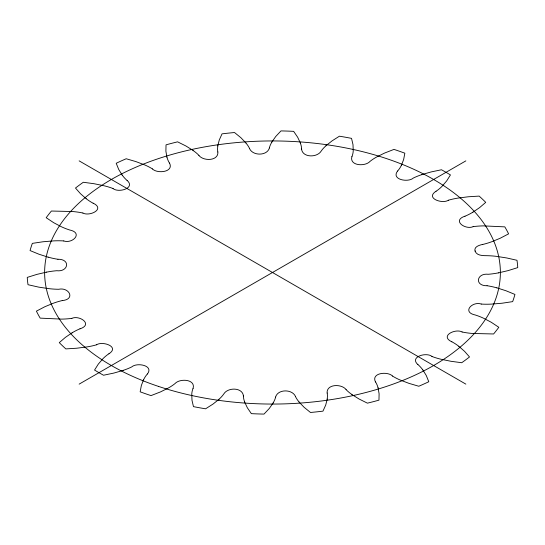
<?xml version="1.0" encoding="UTF-8"?>
<svg xmlns="http://www.w3.org/2000/svg" width="545" height="545" viewBox="0 0 545 545"><rect width="100%" height="100%" fill="white"/><g stroke="black" fill="none" stroke-linecap="round" stroke-linejoin="round"><path stroke-width="0.82" d="M243.438 395.949C242.511 387.195 227.81 387.243 223.852 393.871A53.873 31.106 0 0 1 219.042 399.226M301.562 149.051C302.489 157.805 317.19 157.757 321.148 151.129A53.873 31.106 0 0 1 325.958 145.774M217.775 145.944L219.281 139.97L222.04 133.852A245.4 141.68 0 0 1 234.52 132.53L240.863 137.687L245.938 142.967M327.225 399.056L325.719 405.03L322.96 411.148A245.4 141.68 0 0 1 310.48 412.47L304.137 407.313L299.062 402.033M269.421 147.933C267.166 156.054 252.805 156.013 249.549 148.628M275.579 397.067C277.834 388.953 292.195 388.994 295.451 396.372M193.114 388.347C195.73 379.013 179.652 378.244 174.959 383.625A53.873 31.106 0 0 1 168.064 388.156L160.509 391.903L151.02 395.602A245.4 141.68 0 0 1 140.16 391.814L141.346 385.519L143.608 379.627M351.886 156.653C349.27 165.987 365.348 166.756 370.041 161.375A53.873 31.106 0 0 1 376.936 156.844L384.491 153.097L393.981 149.398A245.4 141.68 0 0 1 404.84 153.186L403.654 159.481L401.393 165.373M271.826 142.061L275.763 136.468L280.982 130.909A245.4 141.68 0 0 1 293.646 131.352L297.659 137.231L300.404 143.062M273.174 402.939L269.237 408.532L264.018 414.091A245.4 141.68 0 0 1 251.354 413.648L247.341 407.769L244.596 401.938M147.402 374.006C154.146 365.416 136.897 362.2 131.727 366.921A53.873 31.106 0 0 1 123.163 370.368M397.598 170.994C390.84 179.584 408.103 182.8 413.274 178.079A53.873 31.106 0 0 1 421.837 174.632M325.917 145.76L332.055 140.876L339.426 136.196A245.4 141.68 0 0 1 351.539 138.369L352.996 144.643L353.242 150.679A53.376 30.813 0 0 1 351.947 156.667M219.083 399.24L212.945 404.124L205.574 408.805A245.4 141.68 0 0 1 193.461 406.631L192.004 400.357L191.758 394.321A53.376 30.813 0 0 1 193.053 388.333M108.959 353.773C120.016 346.668 102.549 340.843 96.683 344.726M436.041 191.227C424.984 198.332 442.451 204.157 448.317 200.274M72.138 332.77L65.393 337.382L59.282 342.635A245.4 141.68 0 0 0 65.843 348.902L76.743 348.221L86.948 346.92A53.873 31.106 0 0 0 96.71 344.76M472.862 212.23L479.607 207.618L485.718 202.365A245.4 141.68 0 0 0 479.157 196.098L468.257 196.779L458.052 198.08A53.873 31.106 0 0 0 448.29 200.24M79.148 384.13L465.852 160.87M80.02 328.819C93.338 324.466 79.624 314.908 71.851 318.334M464.98 216.181C451.662 220.534 465.376 230.092 473.149 226.666M421.81 174.611L431.184 171.927L441.477 169.761A245.4 141.68 0 0 1 450.449 174.938L446.696 180.886L442.056 186.295A53.376 30.813 0 0 1 436.089 191.247M123.19 370.389L113.816 373.073L103.523 375.239A245.4 141.68 0 0 1 94.551 370.062L98.304 364.115L102.944 358.705A53.376 30.813 0 0 1 108.911 353.753M62.273 300.588C75.789 299.341 69.086 286.942 58.683 289.279A53.873 31.106 0 0 1 48.314 288.578L38.681 287.12L28.013 284.708A245.4 141.68 0 0 1 27.25 277.398L36.89 274.387L46.577 272.112M482.727 244.412C479.505 245.052 473.469 246.81 475.131 251.225M498.423 272.888L508.11 270.613L517.75 267.602A245.4 141.68 0 0 0 516.987 260.292L506.789 257.976L496.699 256.388A53.873 31.106 0 0 0 486.317 255.68C482.352 255.666 476.412 255.496 475.036 250.911M63.745 240.965C72.778 243.956 83.365 232.783 69.671 229.99A53.873 31.106 0 0 1 61.054 226.584L53.703 222.707L46.196 217.714A245.4 141.68 0 0 1 51.4 211.031L72.764 211.542A53.376 30.813 0 0 1 82.908 213M481.255 304.035C472.229 301.031 461.663 312.251 475.329 315.01A53.873 31.106 0 0 1 483.946 318.416L491.297 322.293L498.804 327.286A245.4 141.68 0 0 1 493.6 333.969L472.236 333.458A53.376 30.813 0 0 1 462.092 332M487.06 285.75C474.259 285.962 476.562 272.861 488.259 274.278A53.376 30.813 0 0 0 498.409 272.861M57.94 259.25C70.768 259.066 68.466 272.125 56.741 270.722A53.376 30.813 0 0 0 46.591 272.139M82.881 213.034C89.584 216.733 105.594 209.014 93.181 203.196M462.119 331.966C455.416 328.267 439.406 335.986 451.819 341.804M496.863 287.835L506.005 290.764L514.936 294.429A245.4 141.68 0 0 1 512.654 301.63L502.047 303.224L491.699 304.096A53.376 30.813 0 0 1 481.249 304.076M48.137 257.165L38.995 254.236L30.064 250.571A245.4 141.68 0 0 1 32.346 243.37L42.953 241.776L53.301 240.904A53.376 30.813 0 0 1 63.751 240.924M113.04 188.563C118.585 193.141 135.814 188.148 127.121 180.436M431.96 356.437C426.415 351.859 409.186 356.852 417.879 364.564M79.148 160.87L465.852 384.13M152.464 168.97C157.382 173.95 174.175 172.166 169.509 163.023M392.536 376.03C387.618 371.05 370.825 372.834 375.491 381.977M193.019 150.4L185.899 145.978L177.602 141.843A245.4 141.68 0 0 0 166.034 144.847L165.898 151.176L166.913 157.185M351.981 394.6L359.101 399.022L367.398 403.157A245.4 141.68 0 0 0 378.966 400.153L379.102 393.824L378.087 387.815M458.815 346.279L464.551 351.327L469.518 356.961A245.4 141.68 0 0 1 461.697 362.732L451.022 361.294L441.164 359.284A53.376 30.813 0 0 1 431.926 356.464M86.185 198.721L80.449 193.673L75.483 188.039A245.4 141.68 0 0 1 83.303 182.268L93.978 183.706L103.836 185.716A53.376 30.813 0 0 1 113.074 188.536M198.871 155.393C203.278 161.34 218.593 161.156 217.877 151.973M346.13 389.607C341.722 383.66 326.407 383.844 327.123 393.027M422.818 369.878L426.299 375.573L428.786 381.732A245.4 141.68 0 0 1 418.798 386.248L409.029 383.38L400.289 380.069A53.376 30.813 0 0 1 392.489 376.05M122.182 175.122L118.701 169.427L116.214 163.268A245.4 141.68 0 0 1 126.202 158.752L135.971 161.62L144.711 164.931A53.376 30.813 0 0 1 152.511 168.95M375.553 381.963A53.376 30.813 0 0 1 378.039 387.822M417.933 364.544A53.873 31.106 0 0 1 422.77 369.885M451.859 341.769A53.873 31.106 0 0 1 458.774 346.293M487.073 285.716A53.873 31.106 0 0 1 496.836 287.862M482.754 244.446A53.376 30.813 0 0 0 491.992 241.639L500.099 238.294L508.594 233.859A245.4 141.68 0 0 0 504.82 226.87L483.504 225.882A53.873 31.106 0 0 0 473.135 226.631M472.822 212.209A53.376 30.813 0 0 1 465.014 216.215M401.345 165.367A53.376 30.813 0 0 1 397.659 171.007M300.35 143.069A53.376 30.813 0 0 1 301.623 149.051M269.359 147.927A53.873 31.106 0 0 1 271.873 142.075M245.89 142.981A53.376 30.813 0 0 1 249.61 148.615M217.809 151.98A53.873 31.106 0 0 1 217.83 145.951M192.978 150.42A53.376 30.813 0 0 1 198.925 155.38M169.441 163.037A53.873 31.106 0 0 1 166.961 157.178M127.067 180.456A53.873 31.106 0 0 1 122.23 175.115M93.141 203.231A53.873 31.106 0 0 1 86.226 198.707M57.927 259.284A53.873 31.106 0 0 1 48.164 257.138M62.246 300.554A53.376 30.813 0 0 0 53.008 303.361L44.901 306.706L36.406 311.141A245.4 141.68 0 0 0 40.18 318.13L61.496 319.118A53.873 31.106 0 0 0 71.865 318.369M72.178 332.791A53.376 30.813 0 0 1 79.986 328.785M143.655 379.633A53.376 30.813 0 0 1 147.341 373.993M244.651 401.931A53.376 30.813 0 0 1 243.377 395.949M275.641 397.073A53.873 31.106 0 0 1 273.127 402.925M299.11 402.019A53.376 30.813 0 0 1 295.39 396.385M327.191 393.02A53.873 31.106 0 0 1 327.17 399.049M352.022 394.58A53.376 30.813 0 0 1 346.075 389.62M158.568 386.432A227.871 131.556 0 0 0 500.371 272.5A227.871 131.556 0 0 0 158.568 158.568A227.871 131.556 0 0 0 158.568 386.432"/></g></svg>
